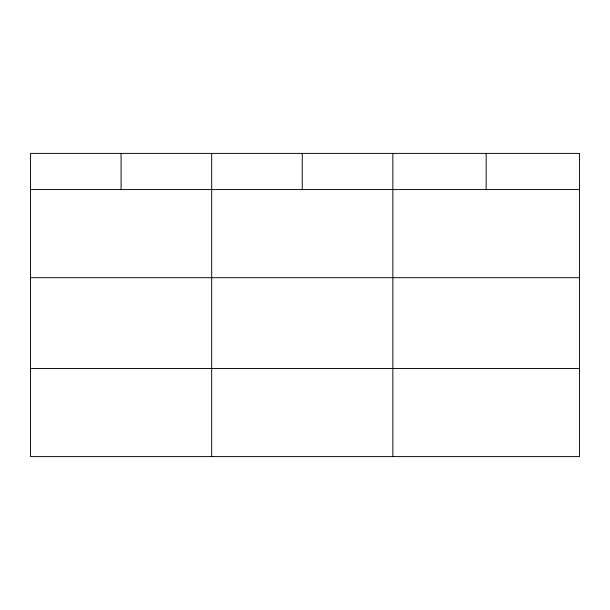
<?xml version="1.0" encoding="UTF-8"?>
<svg xmlns="http://www.w3.org/2000/svg" width="610" height="610" viewBox="0 0 610 610"><rect width="100%" height="100%" fill="white"/><g stroke="black" fill="none" stroke-linecap="round" stroke-linejoin="round"><path stroke-width="0.91" d="M579.5 277.695L579.5 153.4L30.5 153.4L30.5 456.6L579.5 456.6L579.5 277.695L30.5 277.695M30.5 189.573L579.5 189.573M30.5 368.478L579.5 368.478M486.17 153.4L486.17 189.573M392.84 153.4L392.84 456.6M302.255 153.4L302.255 189.573M211.67 153.4L211.67 456.6M121.085 153.4L121.085 189.573"/></g></svg>
